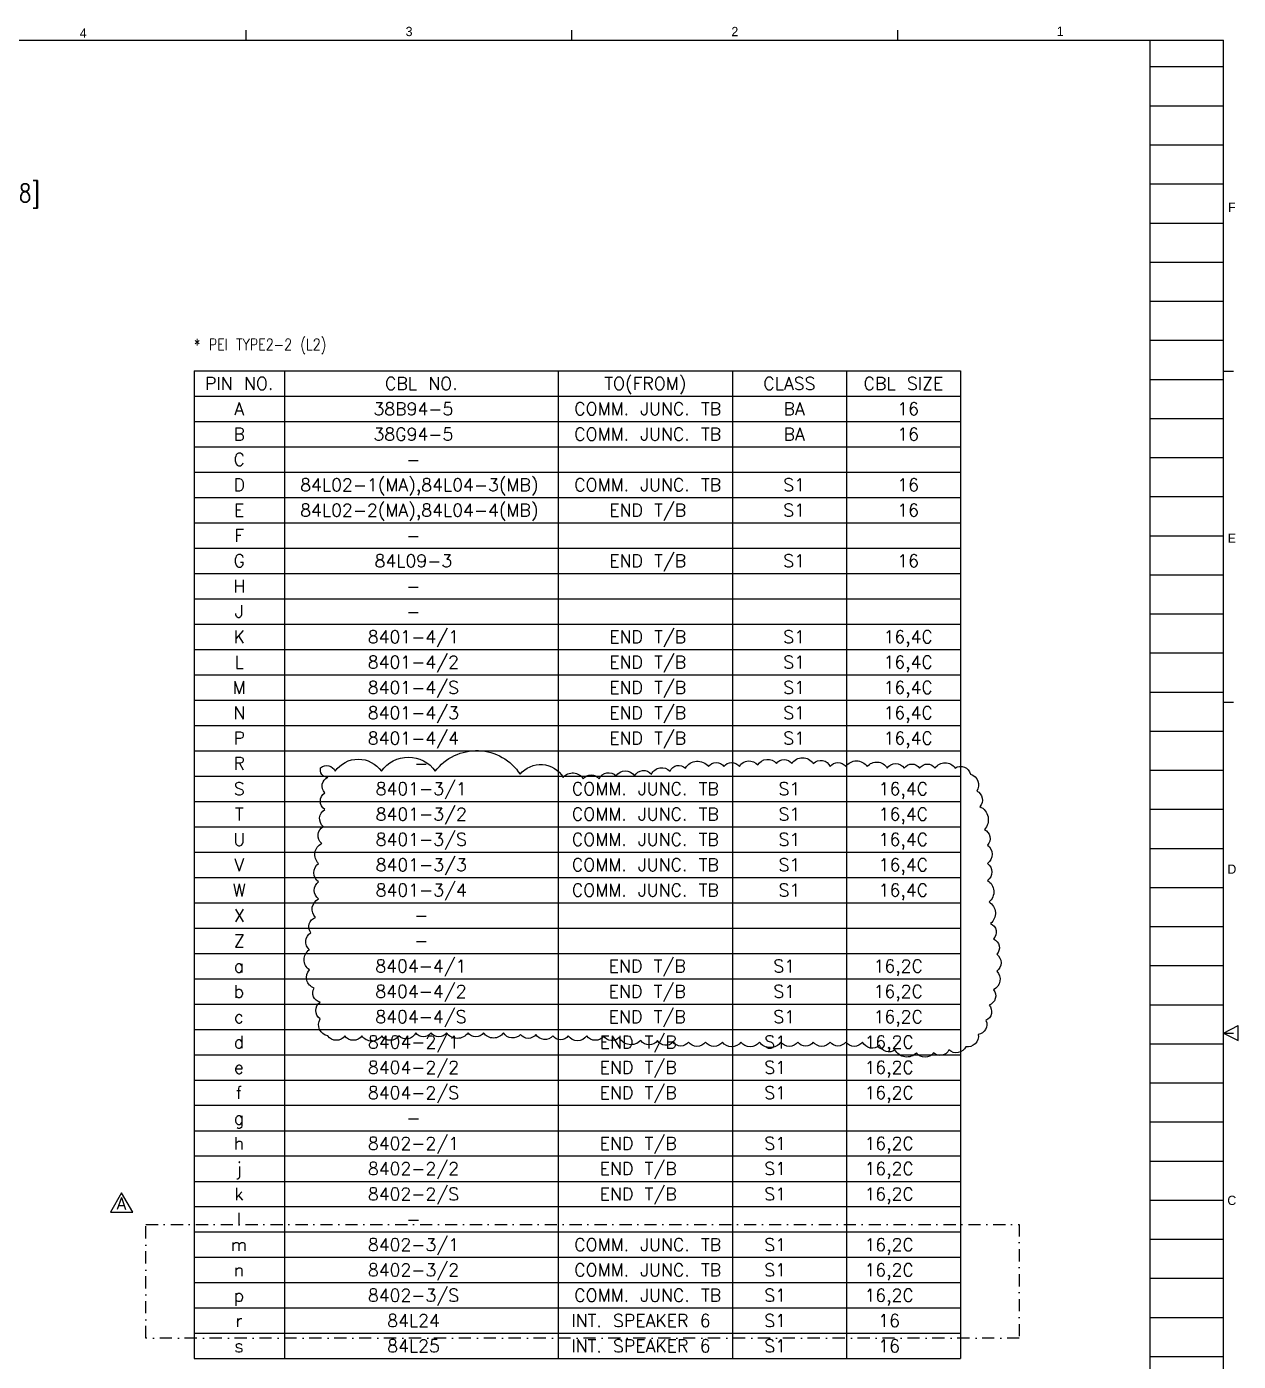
# Model space of a CAD drawing. Header units: millimetres. Extents: x 1063 to 1621, y 404 to 836.
# Drawn here: x 1363.7 to 1611.7, y 553.1 to 826.3 of the extents above; entities that cross this region are included whole.
import ezdxf
from ezdxf.enums import TextEntityAlignment as Align

# ---------------------------------------------------------------- set-up
doc = ezdxf.new("R2010")
doc.units = ezdxf.units.MM
doc.linetypes.add('DASHDOT', pattern=[1, 0.5, -0.25, 0, -0.25])
doc.layers.add('현배선도', color=7, linetype='Continuous')
doc.styles.add('ROMANS', font='txt', dxfattribs={"height": 0.2})
doc.styles.get("Standard").update_dxf_attribs({"font": 'txt.shx', "bigfont": 'whgtxt.shx'})

msp = doc.modelspace()

# ---------------------------------------------------------------- linework, layer by layer
at = {"color": 6, "linetype": 'Continuous'}
for p, q in [((1408.63, 823.49), (1408.63, 825.59)), ((1475.31, 823.49), (1475.31, 825.59)), ((1541.98, 823.49), (1541.98, 825.59)), ((1593.66, 810.09), (1608.66, 810.09)), ((1593.66, 794.09), (1608.66, 794.09)), ((1593.66, 778.09), (1608.66, 778.09)), ((1593.66, 762.09), (1608.66, 762.09)), ((1608.66, 755.76), (1610.71, 755.76)), ((1593.66, 746.09), (1608.66, 746.09)), ((1593.66, 730.09), (1608.66, 730.09)), ((1593.66, 714.09), (1608.66, 714.09)), ((1593.66, 698.09), (1608.66, 698.09)), ((1608.66, 688.02), (1610.71, 688.02)), ((1593.66, 682.09), (1608.66, 682.09)), ((1593.66, 666.09), (1608.66, 666.09)), ((1593.66, 650.09), (1608.66, 650.09)), ((1593.66, 634.09), (1608.66, 634.09)), ((1608.66, 620.29), (1610.71, 620.29)), ((1593.66, 618.09), (1608.66, 618.09)), ((1593.66, 602.09), (1608.66, 602.09)), ((1593.66, 586.09), (1608.66, 586.09)), ((1593.66, 570.09), (1608.66, 570.09)), ((1593.66, 554.09), (1608.66, 554.09))]:
    msp.add_line(p, q, dxfattribs=at)
at = {"color": 5, "linetype": 'Continuous'}
for p, q in [((1075.26, 823.49), (1608.66, 823.49)), ((1593.66, 417.09), (1593.66, 823.49)), ((1608.66, 417.09), (1608.66, 823.49)), ((1593.66, 818.09), (1608.66, 818.09)), ((1593.66, 802.09), (1608.66, 802.09)), ((1593.66, 786.09), (1608.66, 786.09)), ((1593.66, 770.09), (1608.66, 770.09)), ((1593.66, 754.09), (1608.66, 754.09)), ((1593.66, 738.09), (1608.66, 738.09)), ((1593.66, 722.09), (1608.66, 722.09)), ((1593.66, 706.09), (1608.66, 706.09)), ((1593.66, 690.09), (1608.66, 690.09)), ((1593.66, 674.09), (1608.66, 674.09)), ((1593.66, 658.09), (1608.66, 658.09)), ((1593.66, 642.09), (1608.66, 642.09)), ((1593.66, 626.09), (1608.66, 626.09)), ((1593.66, 610.09), (1608.66, 610.09)), ((1593.66, 594.09), (1608.66, 594.09)), ((1593.66, 578.09), (1608.66, 578.09)), ((1593.66, 562.09), (1608.66, 562.09))]:
    msp.add_line(p, q, dxfattribs=at)
for p, q in [((1397.99, 755.83), (1397.99, 636.6)), ((1397.99, 755.83), (1554.8, 755.83)), ((1416.46, 755.83), (1416.46, 636.6)), ((1472.51, 755.83), (1472.51, 636.6)), ((1508.15, 755.83), (1508.15, 636.6)), ((1531.48, 755.83), (1531.48, 636.6)), ((1554.8, 755.83), (1554.8, 553.66)), ((1397.99, 750.65), (1554.8, 750.65)), ((1397.99, 745.46), (1554.8, 745.46)), ((1397.99, 740.28), (1554.8, 740.28)), ((1397.99, 735.1), (1554.8, 735.1)), ((1397.99, 729.91), (1554.8, 729.91)), ((1397.99, 724.73), (1554.8, 724.73)), ((1397.99, 719.54), (1554.8, 719.54)), ((1397.99, 714.36), (1554.8, 714.36)), ((1397.99, 709.18), (1554.8, 709.18)), ((1397.99, 703.99), (1554.8, 703.99)), ((1397.99, 698.81), (1554.8, 698.81)), ((1397.99, 693.62), (1554.8, 693.62)), ((1397.99, 688.44), (1554.8, 688.44)), ((1397.99, 683.26), (1554.8, 683.26)), ((1397.99, 678.07), (1554.8, 678.07)), ((1397.99, 672.89), (1554.8, 672.89)), ((1397.99, 667.7), (1554.8, 667.7)), ((1397.99, 662.52), (1554.8, 662.52)), ((1397.99, 657.34), (1554.8, 657.34)), ((1397.99, 652.15), (1554.8, 652.15)), ((1397.99, 646.97), (1554.8, 646.97)), ((1397.99, 641.78), (1554.8, 641.78)), ((1397.99, 641.78), (1397.99, 553.66)), ((1416.46, 641.78), (1416.46, 553.66)), ((1472.51, 641.78), (1472.51, 553.66)), ((1508.15, 641.78), (1508.15, 553.66)), ((1531.48, 641.78), (1531.48, 553.66)), ((1397.99, 636.6), (1554.8, 636.6)), ((1397.99, 631.42), (1554.8, 631.42)), ((1397.99, 626.23), (1554.8, 626.23)), ((1397.99, 621.05), (1554.8, 621.05)), ((1397.99, 615.86), (1554.8, 615.86)), ((1397.99, 610.68), (1554.8, 610.68)), ((1397.99, 605.5), (1554.8, 605.5)), ((1397.99, 600.31), (1554.8, 600.31)), ((1397.99, 595.13), (1554.8, 595.13)), ((1397.99, 589.94), (1554.8, 589.94)), ((1397.99, 584.76), (1554.8, 584.76)), ((1397.99, 579.58), (1554.8, 579.58)), ((1397.99, 574.39), (1554.8, 574.39)), ((1397.99, 569.21), (1554.8, 569.21)), ((1397.99, 564.02), (1554.8, 564.02)), ((1397.99, 558.84), (1554.8, 558.84)), ((1397.99, 553.66), (1554.8, 553.66))]:
    msp.add_line(p, q)
at = {"color": 2, "linetype": 'Continuous'}
for p, q in [((1608.66, 620.29), (1611.68, 621.81)), ((1608.66, 620.29), (1611.68, 618.77)), ((1611.68, 618.77), (1611.68, 621.81))]:
    msp.add_line(p, q, dxfattribs=at)
at = {"color": 2}
msp.add_lwpolyline([(1423.89, 674.57, -0.520567), (1426.85, 673.89, -0.520567), (1436.32, 673.89, -0.520567), (1447.35, 673.89, -0.520567), (1464.7, 673.26, -0.520567), (1473.53, 672.63, -0.520567), (1477.63, 672.31, -0.520567), (1480.87, 672.33, -0.520567), (1484.34, 672.96, -0.520567), (1488.12, 672.96, -0.520567), (1491.59, 673.27, -0.520567), (1495.38, 673.9, -0.520567), (1498.53, 674.53, -0.520567), (1503.26, 674.85, -0.520567), (1506.41, 674.85, -0.520567), (1509.57, 674.85, -0.520567), (1513.35, 675.16, -0.520567), (1517.14, 675.48, -0.520567), (1520.29, 675.48, -0.520567), (1524.71, 675.48, -0.520567), (1528.18, 674.85, -0.520567), (1531.33, 674.85, -0.520567), (1535.74, 674.85, -0.520567), (1539.84, 674.53, -0.520567), (1543.31, 674.53, -0.520567), (1546.47, 674.53, -0.520567), (1549.62, 674.53, -0.520567), (1553.72, 674.53, -0.520567), (1556.87, 673.27, -0.520567), (1558.14, 669.81, -0.520567), (1558.77, 666.65, -0.520567), (1559.71, 661.93, -0.520567), (1560.34, 658.78, -0.520567), (1560.34, 655, -0.520567), (1560.34, 651.53, -0.520567), (1560.66, 647.12, -0.520567), (1560.97, 642.71, -0.520567), (1561.6, 639.56, -0.520567), (1562.24, 636.41, -0.520567), (1562.24, 632.94, -0.520567), (1561.6, 629.16, -0.520567), (1560.66, 626.01, -0.520567), (1560.03, 622.86, -0.520567), (1558.45, 620.03, -0.520567), (1555.93, 617.5, -0.520567), (1552.46, 616.87, -0.520567), (1549.3, 616.24, -0.520567), (1545.84, 616.24, -0.520567), (1541.42, 616.87, -0.520567), (1538.27, 617.82, -0.520567), (1534.8, 618.45, -0.520567), (1531.33, 618.45, -0.520567), (1528.18, 618.45, -0.520567), (1524.71, 618.45, -0.520567), (1521.55, 618.45, -0.520567), (1518.08, 618.45, -0.520567), (1513.67, 618.45, -0.520567), (1509.88, 618.45, -0.520567), (1506.1, 618.45, -0.520567), (1502.63, 618.45, -0.520567), (1499.16, 618.45, -0.520567), (1496.01, 618.45, -0.520567), (1492.85, 618.76, -0.520567), (1489.38, 618.76, -0.520567), (1484.97, 619.4, -0.520567), (1481.82, 619.71, -0.520567), (1478.35, 619.71, -0.520567), (1474.56, 619.71, -0.520567), (1471.41, 619.71, -0.520567), (1467.94, 620.03, -0.520567), (1464.79, 620.03, -0.520567), (1461.32, 620.34, -0.520567), (1457.22, 620.34, -0.520567), (1454.06, 620.34, -0.520567), (1449.65, 620.34, -0.520567), (1446.49, 620.34, -0.520567), (1443.34, 620.34, -0.520567), (1439.87, 619.71, -0.520567), (1436.4, 619.71, -0.520567), (1432.3, 619.71, -0.520567), (1428.83, 619.71, -0.520567), (1425.36, 619.71, -0.520567), (1423.79, 623.18, -0.520567), (1423.79, 626.64, -0.520567), (1422.53, 629.48, -0.520567), (1421.58, 633.26, -0.520567), (1421.58, 637.35, -0.520567), (1421.9, 640.82, -0.520567), (1422.84, 643.97, -0.520567), (1423.47, 647.75, -0.520567), (1423.47, 651.22, -0.520567), (1423.47, 655, -0.520567), (1424.1, 659.09, -0.520567), (1424.42, 662.56, -0.520567), (1424.73, 666.02, -0.520567), (1424.73, 669.49, -0.520567), (1425.36, 672.64, -0.520567)], format="xyb", close=True, dxfattribs=at)
at = {"color": 6}
msp.add_lwpolyline([(1385.42, 583.64), (1383.16, 587.56), (1380.9, 583.64)], close=True, dxfattribs=at)
at = {"color": 2, "linetype": 'DASHDOT', "ltscale": 5}
msp.add_lwpolyline([(1388.14, 581.14), (1566.85, 581.14), (1566.85, 557.84), (1388.14, 557.84)], close=True, dxfattribs=at)

# ---------------------------------------------------------------- texts
for s, height, p in [('PIN NO.', 2.592, (1407.22, 753.24)), ('CBL NO.', 2.592, (1444.48, 753.24)), ('TO(FROM)', 2.592, (1490.33, 753.24)), ('CLASS', 2.592, (1519.81, 753.24)), ('CBL SIZE', 2.592, (1543.14, 753.24)), ('A', 2.59, (1407.22, 748.06)), ('38B94-5', 2.592, (1442.86, 748.06)), ('COMM. JUNC. TB', 2.592, (1490.81, 748.06)), ('BA', 2.592, (1520.78, 748.06)), ('16', 2.592, (1544.11, 748.06)), ('B', 2.59, (1407.22, 742.87)), ('38G94-5', 2.592, (1442.86, 742.87)), ('COMM. JUNC. TB', 2.592, (1490.81, 742.87)), ('BA', 2.592, (1520.78, 742.87)), ('16', 2.592, (1544.11, 742.87)), ('C', 2.59, (1407.22, 737.69)), ('-', 2.59, (1442.86, 737.69)), ('D', 2.59, (1407.22, 732.5)), ('84L02-1(MA),84L04-3(MB)', 2.592, (1444.08, 732.5)), ('COMM. JUNC. TB', 2.592, (1490.81, 732.5)), ('S1', 2.592, (1520.78, 732.5)), ('16', 2.592, (1544.11, 732.5)), ('E', 2.59, (1407.22, 727.32)), ('84L02-2(MA),84L04-4(MB)', 2.592, (1444.08, 727.32)), ('END T/B', 2.592, (1490.81, 727.32)), ('S1', 2.592, (1520.78, 727.32)), ('16', 2.592, (1544.11, 727.32)), ('F', 2.59, (1407.22, 722.14)), ('-', 2.59, (1442.86, 722.14)), ('END T/B', 2.592, (1490.81, 716.95)), ('G', 2.59, (1407.22, 716.95)), ('84L09-3', 2.592, (1442.86, 716.95)), ('S1', 2.592, (1520.78, 716.95)), ('16', 2.592, (1544.11, 716.95)), ('H', 2.59, (1407.22, 711.77)), ('-', 2.59, (1442.86, 711.77)), ('J', 2.59, (1407.22, 706.58)), ('-', 2.59, (1442.86, 706.58)), ('K', 2.59, (1407.22, 701.4)), ('8401-4/1', 2.592, (1442.86, 701.4)), ('END T/B', 2.592, (1490.81, 701.4)), ('S1', 2.592, (1520.78, 701.4)), ('16,4C', 2.592, (1544.11, 701.4)), ('L', 2.59, (1407.22, 696.22)), ('8401-4/2', 2.592, (1442.86, 696.22)), ('END T/B', 2.592, (1490.81, 696.22)), ('S1', 2.592, (1520.78, 696.22)), ('16,4C', 2.592, (1544.11, 696.22)), ('M', 2.59, (1407.22, 691.03)), ('8401-4/S', 2.592, (1442.86, 691.03)), ('END T/B', 2.592, (1490.81, 691.03)), ('S1', 2.592, (1520.78, 691.03)), ('16,4C', 2.592, (1544.11, 691.03)), ('N', 2.59, (1407.22, 685.85)), ('8401-4/3', 2.592, (1442.86, 685.85)), ('END T/B', 2.592, (1490.81, 685.85)), ('S1', 2.592, (1520.78, 685.85)), ('16,4C', 2.592, (1544.11, 685.85)), ('P', 2.59, (1407.22, 680.66)), ('8401-4/4', 2.592, (1442.86, 680.66)), ('END T/B', 2.592, (1490.81, 680.66)), ('S1', 2.592, (1520.78, 680.66)), ('16,4C', 2.592, (1544.11, 680.66)), ('R', 2.59, (1407.22, 675.48)), ('-', 2.59, (1444.48, 675.48)), ('8401-3/1', 2.592, (1444.48, 670.3)), ('S', 2.59, (1407.22, 670.3)), ('COMM. JUNC. TB', 2.592, (1490.33, 670.3)), ('S1', 2.592, (1519.81, 670.3)), ('16,4C', 2.592, (1543.14, 670.3)), ('8401-3/2', 2.592, (1444.48, 665.11)), ('T', 2.59, (1407.22, 665.11)), ('COMM. JUNC. TB', 2.592, (1490.33, 665.11)), ('S1', 2.592, (1519.81, 665.11)), ('16,4C', 2.592, (1543.14, 665.11)), ('U', 2.59, (1407.22, 659.93)), ('8401-3/S', 2.592, (1444.48, 659.93)), ('COMM. JUNC. TB', 2.592, (1490.33, 659.93)), ('S1', 2.592, (1519.81, 659.93)), ('16,4C', 2.592, (1543.14, 659.93)), ('V', 2.59, (1407.22, 654.74)), ('8401-3/3', 2.592, (1444.48, 654.74)), ('COMM. JUNC. TB', 2.592, (1490.33, 654.74)), ('S1', 2.592, (1519.81, 654.74)), ('16,4C', 2.592, (1543.14, 654.74)), ('W', 2.59, (1407.22, 649.56)), ('8401-3/4', 2.592, (1444.48, 649.56)), ('COMM. JUNC. TB', 2.592, (1490.33, 649.56)), ('S1', 2.592, (1519.81, 649.56)), ('16,4C', 2.592, (1543.14, 649.56)), ('X', 2.59, (1407.22, 644.38)), ('-', 2.59, (1444.48, 644.38)), ('Z', 2.59, (1407.22, 639.19)), ('-', 2.59, (1444.48, 639.19)), ('a', 2.59, (1407.16, 634.01)), ('8404-4/1', 2.592, (1444.41, 634.01)), ('END T/B', 2.592, (1490.72, 634.01)), ('S1', 2.592, (1518.75, 634.01)), ('16,2C', 2.592, (1542.08, 634.01)), ('b', 2.59, (1407.16, 628.82)), ('8404-4/2', 2.592, (1444.41, 628.82)), ('END T/B', 2.592, (1490.72, 628.82)), ('S1', 2.592, (1518.75, 628.82)), ('16,2C', 2.592, (1542.08, 628.82)), ('c', 2.59, (1407.16, 623.64)), ('8404-4/S', 2.592, (1444.41, 623.64)), ('END T/B', 2.592, (1490.72, 623.64)), ('S1', 2.592, (1518.75, 623.64)), ('16,2C', 2.592, (1542.08, 623.64)), ('8404-2/1', 2.592, (1442.89, 618.46)), ('END T/B', 2.592, (1488.87, 618.46)), ('d', 2.59, (1407.16, 618.46)), ('S1', 2.592, (1516.9, 618.46)), ('16,2C', 2.592, (1540.22, 618.46)), ('8404-2/2', 2.592, (1442.89, 613.27)), ('END T/B', 2.592, (1488.87, 613.27)), ('e', 2.59, (1407.16, 613.27)), ('S1', 2.592, (1516.9, 613.27)), ('16,2C', 2.592, (1540.22, 613.27)), ('f', 2.59, (1407.16, 608.09)), ('8404-2/S', 2.592, (1442.89, 608.09)), ('END T/B', 2.592, (1488.87, 608.09)), ('S1', 2.592, (1516.9, 608.09)), ('16,2C', 2.592, (1540.22, 608.09)), ('g', 2.59, (1407.16, 602.9)), ('-', 2.59, (1442.89, 602.9)), ('h', 2.59, (1407.16, 597.72)), ('8402-2/1', 2.592, (1442.89, 597.72)), ('END T/B', 2.592, (1488.87, 597.72)), ('S1', 2.592, (1516.9, 597.72)), ('16,2C', 2.592, (1540.22, 597.72)), ('j', 2.59, (1407.16, 592.54)), ('8402-2/2', 2.592, (1442.89, 592.54)), ('END T/B', 2.592, (1488.87, 592.54)), ('S1', 2.592, (1516.9, 592.54)), ('16,2C', 2.592, (1540.22, 592.54)), ('k', 2.59, (1407.16, 587.35)), ('8402-2/S', 2.592, (1442.89, 587.35)), ('END T/B', 2.592, (1488.87, 587.35)), ('S1', 2.592, (1516.9, 587.35)), ('16,2C', 2.592, (1540.22, 587.35)), ('l', 2.59, (1407.16, 582.17)), ('-', 2.59, (1442.89, 582.17)), ('m', 2.59, (1407.16, 576.98)), ('8402-3/1', 2.592, (1442.89, 576.98)), ('COMM. JUNC. TB', 2.592, (1490.81, 576.98)), ('S1', 2.592, (1516.9, 576.98)), ('16,2C', 2.592, (1540.22, 576.98)), ('n', 2.59, (1407.16, 571.8)), ('8402-3/2', 2.592, (1442.89, 571.8)), ('COMM. JUNC. TB', 2.592, (1490.81, 571.8)), ('S1', 2.592, (1516.9, 571.8)), ('16,2C', 2.592, (1540.22, 571.8)), ('8402-3/S', 2.592, (1442.89, 566.62)), ('p', 2.59, (1407.16, 566.62)), ('COMM. JUNC. TB', 2.592, (1490.81, 566.62)), ('S1', 2.592, (1516.9, 566.62)), ('16,2C', 2.592, (1540.22, 566.62)), ('84L24', 2.592, (1442.89, 561.43)), ('INT. SPEAKER 6', 2.592, (1489.44, 561.43)), ('S1', 2.592, (1516.9, 561.43)), ('16', 2.592, (1540.22, 561.43)), ('r', 2.59, (1407.16, 561.43)), ('84L25', 2.592, (1442.89, 556.25)), ('INT. SPEAKER 6', 2.592, (1489.44, 556.25)), ('S1', 2.592, (1516.9, 556.25)), ('16', 2.592, (1540.22, 556.25)), ('s', 2.59, (1407.16, 556.25))]:
    msp.add_text(s, height=height).set_placement(p, align=Align.MIDDLE_CENTER)
at = {"color": 4, "char_height": 1.9, "attachment_point": 5, "style": 'ROMANS'}
for s, insert in [('{\\fﾱﾼﾸﾲￃﾼ|b0|i0|c129|p49;4 }', (1375.29, 824.95)), ('{\\fﾱﾼﾸﾲￃﾼ|b0|i0|c129|p49;3 }', (1441.98, 825.28)), ('{\\fﾱﾼﾸﾲￃﾼ|b0|i0|c129|p49;2 }', (1508.65, 825.28)), ('{\\fﾱﾼﾸﾲￃﾼ|b0|i0|c129|p49;1 }', (1575.23, 825.32)), ('{\\fﾱﾼﾸﾲￃﾼ|b0|i0|c129|p49;F }', (1610.35, 789.31)), ('{\\fﾱﾼﾸﾲￃﾼ|b0|i0|c129|p49;E }', (1610.35, 721.58)), ('{\\fﾱﾼﾸﾲￃﾼ|b0|i0|c129|p49;D }', (1610.35, 653.84)), ('{\\fﾱﾼﾸﾲￃﾼ|b0|i0|c129|p49;C }', (1610.35, 586.03))]:
    msp.add_mtext(s, dxfattribs=dict(at, insert=insert))
at = {"insert": (1383.11, 585.41), "char_height": 2.5, "width": 4.2465, "attachment_point": 5}
msp.add_mtext('{\\Fromans|c129;\\C4;A}', dxfattribs=at)
at = {"layer": '현배선도', "color": 4, "width": 0.8}
for s, height, p in [('[ITH03FPA28-21PB0G1F8]', 3.72, (1313.16, 790.36)), ('* PEI TYPE2-2 (L2)', 2.3808, (1397.99, 760.03))]:
    msp.add_text(s, height=height, dxfattribs=at).set_placement(p)

doc.saveas('drawing.dxf')
